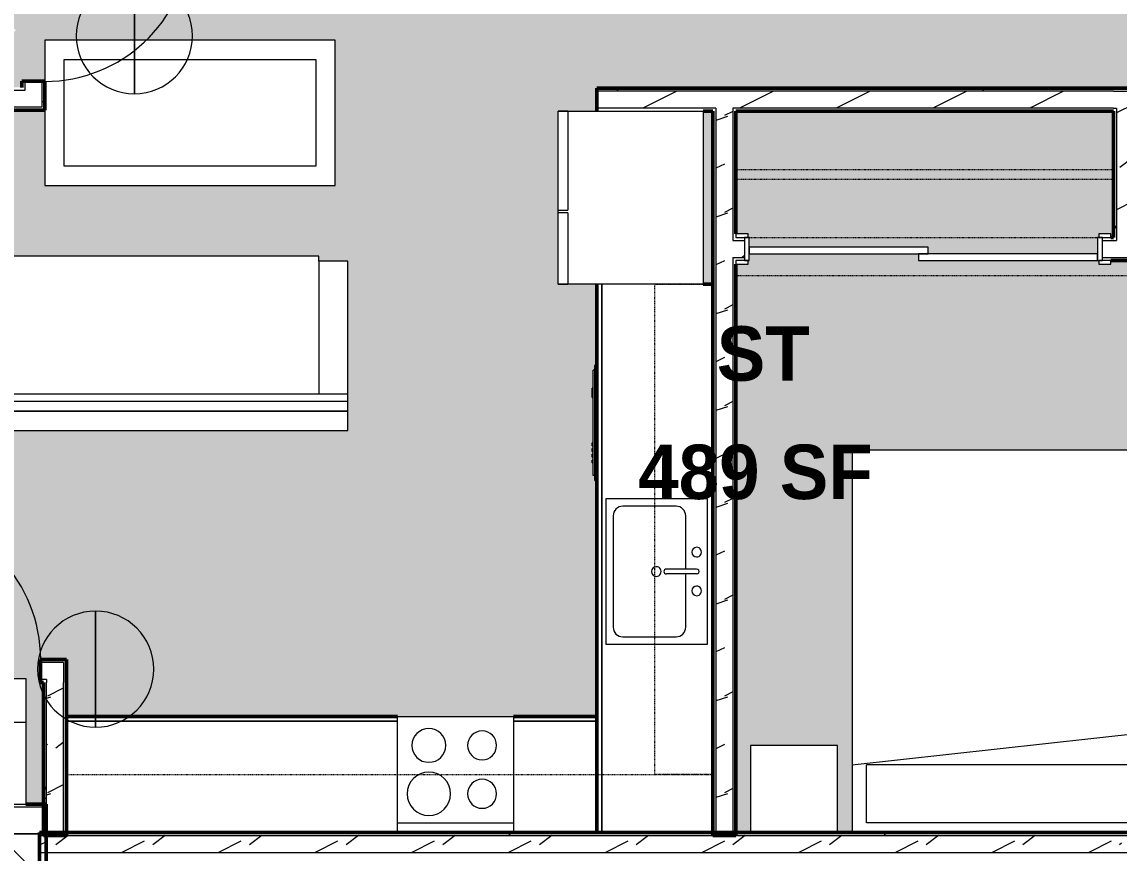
# Model space of a CAD drawing. Header units: inches. Extents: x -4294 to -464, y 9706 to 12475.
# Drawn here: x -3824.3 to -3597.5, y 11547.1 to 11718.9 of the extents above; entities that cross this region are included whole.
import ezdxf

# ---------------------------------------------------------------- set-up
doc = ezdxf.new("R2010")
doc.units = ezdxf.units.IN
doc.header["$MEASUREMENT"] = 0
doc.linetypes.add('Dash', pattern=[0.25, 0.125, -0.125])
for name, color, linetype, lineweight in [('0-1', 7, 'Continuous', 5), ('0-2', 50, 'Continuous', 13), ('A-ANNO-DIMS', 211, 'Continuous', 9), ('A-ANNO-DIMS-120', 211, 'Continuous', 9), ('A-AREA-IDEN', 2, 'Continuous', 9), ('A-AREA-PATT-4', 254, 'Continuous', 9), ('A-DOOR-1', 7, 'Continuous', 9), ('A-DOOR-2', 90, 'Continuous', 20), ('A-DOOR-FRAM-1', 90, 'Continuous', 20), ('A-WALL', 113, 'Continuous', 13), ('A-WALL-2', 250, 'Continuous', 50), ('A-WALL-3', 50, 'Continuous', 13), ('A-WALL-4', 113, 'Continuous', 50), ('A-WALL-PATT-1', 7, 'Continuous', 9), ('A-WALL-PATT-2', 8, 'Continuous', 9), ('A-WALL-PATT-3', 43, 'Continuous', 9), ('A-WALL-PATT-4', 252, 'Continuous', 9), ('A-WALL-PATT-5', 111, 'Continuous', 9), ('E-LITE-EQPM', 33, 'Continuous', 9), ('I-FURN', 30, 'Continuous', 9), ('I-FURN-1', 7, 'Continuous', 9), ('I-FURN-HDLN-1', 7, 'Dash', 9), ('P-SANR-FIXT-1', 7, 'Continuous', 9), ('Q-CASE-1', 250, 'Continuous', 50), ('Q-CASE-2', 7, 'Continuous', 9), ('Q-CASE-HDLN-1', 7, 'Dash', 9), ('Q-SPCQ-1', 7, 'Continuous', 9)]:
    doc.layers.add(name, color=color, linetype=linetype, lineweight=lineweight)
doc.styles.add('Century Gothic_B', font='GOTHICB.TTF', dxfattribs={"height": 11.25})
doc.dimstyles.new('OD__1__Tol__', dxfattribs={"dimscale": 12, "dimtxt": 11.746893, "dimasz": 1.25, "dimexe": 0.9375, "dimexo": 0.625, "dimgap": 0.15625, "dimtad": 1, "dimdec": 0, "dimzin": 3, "dimdsep": 46, "dimlunit": 4, "dimtxsty": 'Century Gothic_B', "dimblk1": 'OBLIQUE', "dimblk2": 'OBLIQUE', "dimsah": 1, "dimcen": 0.09, "dimdle": 0.9375, "dimazin": 0, "dimtfac": 1, "dimtdec": 4, "dimtix": 1, "dimtmove": 0, "dimatfit": 3, "dimfxl": 1, "dimtvp": 1, "dimtfill": 1, "dimfrac": 2, "dimtolj": 1, "dimtzin": 0, "dimarcsym": 2})
pattern_1 = [(216.87, (7.997, 19.992), (59.9755286, 39.9843071), [9.996, -89.964]), (206.565, (19.992, 13.994), (-19.991807, -19.992219), [22.352, -22.352]), (198.435, (19.992, 3.998), (-39.983821, -19.991955), [12.644, -50.576])]
pattern_2 = [(0, (0, 0), (38.4, 9.6), [1.584, -27.216, 1.584, -27.216, -153.6]), (0, (0, 0), (38.4, 9.6), [-57.6, 1.584, -56.016, 1.584, -27.216, -67.2]), (0, (0, 0), (38.4, 9.6), [-144, 1.584, -17.616, 1.584, -46.416]), (120, (14.4, 4.8), (-27.513844, 28.4553755), [1.584, -27.216, 1.584, -27.216, -153.6]), (120, (14.4, 4.8), (-27.513844, 28.4553755), [-57.6, 1.584, -56.016, 1.584, -27.216, -67.2]), (120, (14.4, 4.8), (-27.513844, 28.4553755), [-144, 1.584, -17.616, 1.584, -46.416]), (240, (19.2, 24), (-10.886156, -38.0553755), [1.584, -27.216, 1.584, -27.216, -153.6]), (240, (19.2, 24), (-10.886156, -38.0553755), [-57.6, 1.584, -56.016, 1.584, -27.216, -67.2]), (240, (19.2, 24), (-10.886156, -38.0553755), [-144, 1.584, -17.616, 1.584, -46.416])]

# ---------------------------------------------------------------- blocks, each defined once
blk = doc.blocks.new('FOLDING_SLIDING CLOSET - 72_ x 80_-1372823-FLOOR PLAN - 2ND FLOOR')
at = {"layer": 'A-DOOR-1'}
for p, q in [((-36.25, 3), (-38.75, 3)), ((-38.75, 3), (-38.75, 2.25)), ((-36.25, 2.25), (-36.25, 3)), ((38.75, 3), (36.25, 3)), ((36.25, 3), (36.25, 2.25)), ((38.75, 2.25), (38.75, 3)), ((-38.75, 2.25), (-36.25, 2.25)), ((36.25, 2.25), (38.75, 2.25)), ((-36.25, -2.5), (-38.75, -2.5)), ((-38.75, -2.5), (-38.75, -3.25)), ((-38.75, -3.25), (-36.25, -3.25)), ((-36.25, -3.25), (-36.25, -2.5)), ((38.75, -2.5), (36.25, -2.5)), ((36.25, -2.5), (36.25, -3.25)), ((36.25, -3.25), (38.75, -3.25)), ((38.75, -3.25), (38.75, -2.5))]:
    blk.add_line(p, q, dxfattribs=at)
at = {"layer": 'A-DOOR-2'}
for p, q in [((1, 2.25), (-36, 2.25)), ((-36, 2.25), (-36, 0.87)), ((-36, 0.87), (1, 0.87)), ((36, 0.87), (-1, 0.87)), ((-1, 0.87), (-1, -0.5)), ((1, 0.87), (1, 2.25)), ((36, -0.5), (36, 0.87)), ((-1, -0.5), (36, -0.5))]:
    blk.add_line(p, q, dxfattribs=at)
at = {"layer": 'A-DOOR-FRAM-1'}
for p, q in [((-36, 2.25), (-37, 2.25)), ((-37, 2.25), (-37, -2.5)), ((-36, -2.5), (-36, 2.25)), ((36, 2.25), (36, -2.5)), ((37, 2.25), (36, 2.25)), ((37, -2.5), (37, 2.25)), ((-37, -2.5), (-36, -2.5)), ((36, -2.5), (37, -2.5))]:
    blk.add_line(p, q, dxfattribs=at)
blk = doc.blocks.new('OD_CW_Closet - OD_CW_Closet-1695006-FLOOR PLAN - 2ND FLOOR')
at = {"layer": 'Q-CASE-HDLN-1'}
for p, q in [((78.78, 24), (0.74, 24)), ((0.74, 24), (0.74, -1.37)), ((78.78, -2.12), (78.78, 24)), ((0.74, 11.94), (78.78, 11.94)), ((0.74, 9.94), (78.78, 9.94)), ((3.49, -2.12), (75.49, -2.12)), ((78.24, -2.12), (78.78, -2.12))]:
    blk.add_line(p, q, dxfattribs=at)
blk = doc.blocks.new('Couch-Both_Arms-Generic - 1-1352606-FLOOR PLAN - 2ND FLOOR')
at = {"layer": 'I-FURN'}
for p, q in [((-42, 13.5), (42, 13.5)), ((42, 13.5), (-42, 13.5)), ((-42, 13.5), (-42, 10)), ((-42, 11.5), (42, 11.5)), ((42, 10), (42, 13.5)), ((-42, 10), (-42, -17.5)), ((-42, 10), (42, 10)), ((-36, -17.5), (-36, 10)), ((36, 10), (36, -17.5)), ((42, -17.5), (42, 10)), ((-42, -17.5), (-36, -17.5)), ((-36, -17.5), (-36, -18.5)), ((36, -18.5), (36, -17.5)), ((36, -17.5), (42, -17.5)), ((-36, -18.5), (36, -18.5))]:
    blk.add_line(p, q, dxfattribs=at)
at = {"layer": 'I-FURN-1'}
for p, q in [((42, 17.5), (-42, 17.5)), ((-42, 17.5), (-42, 13.5)), ((42, 13.5), (42, 17.5))]:
    blk.add_line(p, q, dxfattribs=at)
blk = doc.blocks.new('Table-Coffee - one-1352608-FLOOR PLAN - 2ND FLOOR')
at = {"layer": 'I-FURN-1'}
for p, q in [((30.72, 18.75), (-29.28, 18.75)), ((-29.28, 18.75), (-29.28, 10.32)), ((30.72, -11.25), (30.72, 18.75)), ((-25.28, -7.25), (-25.28, 14.75)), ((-25.28, 14.75), (26.72, 14.75)), ((26.72, 14.75), (26.72, -7.25)), ((-29.28, 4.28), (-29.28, -11.25)), ((26.72, -7.25), (-25.28, -7.25)), ((-29.28, -11.25), (30.72, -11.25))]:
    blk.add_line(p, q, dxfattribs=at)
blk = doc.blocks.new('Bed-Standard - Queen 60_ x 79_-1242961-FLOOR PLAN - 2ND FLOOR')
at = {"layer": 'I-FURN-1'}
for p, q in [((-19.31, 37.7), (-19.31, -41.3)), ((40.69, -41.3), (40.69, 37.7)), ((-16.31, 35.7), (-16.31, 23.7)), ((-16.31, 35.7), (37.69, 35.7)), ((37.69, 35.7), (37.69, 23.7)), ((40.69, 23.7), (-19.31, 17.13)), ((-16.31, 23.7), (37.69, 23.7)), ((-19.31, -41.3), (40.69, -41.3))]:
    blk.add_line(p, q, dxfattribs=at)
at = {"layer": 'I-FURN-HDLN-1'}
for p, q in [((-55.31, 37.7), (-55.31, -77.3)), ((-55.31, -77.3), (64.69, -77.3))]:
    blk.add_line(p, q, dxfattribs=at)
blk = doc.blocks.new('Table-Night Stand - 18_ x 18_ x 24_-V24-FLOOR PLAN - 2ND FLOOR')
at = {"layer": 'I-FURN-1'}
for p, q in [((0.15, 18), (0.15, 0)), ((18.15, 0), (18.15, 18)), ((0.15, 0), (18.15, 0))]:
    blk.add_line(p, q, dxfattribs=at)
blk = doc.blocks.new('Single-Flush - 30_ x 80_-1421383-FLOOR PLAN - 2ND FLOOR')
at = {"layer": 'A-DOOR-1'}
blk.add_arc((15, -2.375), 30.067, 180, 266.18593, dxfattribs=at)
at = {"layer": 'A-DOOR-2'}
for p, q in [((13, -2.375), (13, -32.375)), ((15, -2.375), (13, -2.375)), ((15, -2.375), (15, -32.375)), ((15, -32.375), (13, -32.375))]:
    blk.add_line(p, q, dxfattribs=at)
blk = doc.blocks.new('Stacked Washer and Dryer - 26_x25_ - Private-1372850-FLOOR PLAN - 2ND FLOOR')
at = {"layer": 'P-SANR-FIXT-1'}
for p, q in [((0, 12.5), (26, 12.5)), ((0, 12.5), (0, -12.5)), ((16.90625, -12.5), (16.90625, 12.5)), ((26, 12.5), (26, -12.5)), ((22.09375, 8.75), (16.90625, 8.75)), ((22.09375, -8.75), (22.09375, 8.75)), ((16.90625, -8.75), (22.09375, -8.75)), ((26, -12.5), (0, -12.5))]:
    blk.add_line(p, q, dxfattribs=at)
blk = doc.blocks.new('Refrigerator_-_Side-by-Side_6047 - 36_ X 30_-1372843-FLOOR PLAN - 2ND FLOOR')
at = {"layer": 'Q-SPCQ-1'}
for p, q in [((-17.88, 15.58), (17.87, 15.58)), ((-17.88, -14.42), (-17.88, 15.58)), ((-17.88, 15.58), (-3.13, 15.58)), ((-17.88, 15.58), (-17.88, 13.58)), ((-3.13, 13.58), (-3.13, 15.58)), ((-2.63, 15.58), (17.87, 15.58)), ((-2.63, 15.58), (-2.63, 13.58)), ((17.87, 15.58), (17.87, -14.42)), ((17.87, 13.58), (17.87, 15.58)), ((-3.13, 13.58), (-17.88, 13.58)), ((17.87, 13.58), (-2.63, 13.58)), ((17.87, -14.42), (-17.88, -14.42))]:
    blk.add_line(p, q, dxfattribs=at)
blk = doc.blocks.new('Range - 24_ x 24_-V13-FLOOR PLAN - 2ND FLOOR')
at = {"layer": 'Q-SPCQ-1'}
for p, q in [((0, 0), (24, 0)), ((0, -24), (0, 0)), ((24, 0), (24, -24)), ((0, -22), (24, -22))]:
    blk.add_line(p, q, dxfattribs=at)
for centre, radius, start, end in [((6.5, -6), 3.5, 360, 180), ((17.5, -6), 3, 360, 180), ((6.5, -6), 3.5, 180, 0), ((17.5, -6), 3, 180, 0), ((6.5, -16), 4.5, 360, 180), ((17.5, -16), 3, 360, 180), ((6.5, -16), 4.5, 180, 0), ((17.5, -16), 3, 180, 0)]:
    blk.add_arc(centre, radius, start, end, dxfattribs=at)
blk = doc.blocks.new('OD_CW_Base Cabinet - OD_CW_Base Cabinet-2082503-FLOOR PLAN - 2ND FLOOR')
at = {"layer": 'Q-CASE-1'}
for p, q in [((0.74, 24), (0.74, 22)), ((0.74, 0), (114.06, 0))]:
    blk.add_line(p, q, dxfattribs=at)
at = {"layer": 'Q-CASE-2'}
for p, q in [((0.74, 22), (0.74, 24)), ((0.74, 1), (114.06, 1)), ((114.06, 1), (0.74, 1)), ((114.06, 0), (0.74, 0))]:
    blk.add_line(p, q, dxfattribs=at)
blk = doc.blocks.new('Sink Kitchen-Single - 30_ x 21_-366345-FLOOR PLAN - 2ND FLOOR')
at = {"layer": 'P-SANR-FIXT-1'}
for p, q in [((15.62, 10.59), (-14.38, 10.59)), ((-14.38, 10.59), (-14.38, -10.41)), ((15.62, -10.41), (15.62, 10.59)), ((0.12, 8.34), (0.12, 2.09)), ((1.12, 8.34), (1.12, 2.09)), ((0.12, 6.09), (-10.88, 6.09)), ((12.12, 6.09), (1.12, 6.09)), ((-12.88, 4.09), (-12.88, -6.91)), ((14.12, -6.91), (14.12, 4.09)), ((-10.88, -8.91), (12.12, -8.91)), ((-14.38, -10.41), (15.62, -10.41))]:
    blk.add_line(p, q, dxfattribs=at)
for centre, radius, start, end in [((-3.38, 8.34), 1, 360, 180), ((4.62, 8.34), 1, 360, 180), ((-3.38, 8.34), 1, 180, 0), ((0.62, 8.34), 0.5, 360, 180), ((4.62, 8.34), 1, 180, 360), ((-10.88, 4.09), 2, 90, 180), ((12.12, 4.09), 2, 360, 90), ((0.62, 0), 1, 360, 180), ((0.62, 2.09), 0.5, 180, 0), ((0.62, 0), 1, 180, 0), ((-10.88, -6.91), 2, 180, 270), ((12.12, -6.91), 2, 270, 0)]:
    blk.add_arc(centre, radius, start, end, dxfattribs=at)
blk = doc.blocks.new('Dishwasher_15404 - 34_ counter-V79-FLOOR PLAN - 2ND FLOOR')
at = {"layer": 'Q-SPCQ-1'}
for p, q in [((26.68, 24), (26.38, 24)), ((26.87, 22.93), (26.87, 23.8)), ((26.87, 0.2), (26.87, 22.93)), ((26.87, 22.91), (27.12, 22.91)), ((27.12, 22.91), (27.12, 1.09)), ((27.37, 20.28), (27.12, 20.28)), ((27.12, 19.69), (27.37, 19.69)), ((27.37, 19.1), (27.12, 19.1)), ((27.12, 18.51), (27.37, 18.51)), ((27.37, 19.1), (27.37, 18.51)), ((27.37, 20.28), (27.37, 19.69)), ((27.37, 17.92), (27.12, 17.92)), ((27.12, 17.33), (27.37, 17.33)), ((27.37, 16.74), (27.12, 16.74)), ((27.12, 16.15), (27.37, 16.15)), ((27.37, 17.92), (27.37, 17.33)), ((27.37, 16.74), (27.37, 16.15)), ((27.37, 6.79), (27.12, 6.79)), ((27.12, 4.82), (27.37, 4.82)), ((27.37, 6.76), (27.37, 5.81)), ((27.37, 5.81), (27.37, 4.86)), ((26.87, 1.09), (27.12, 1.09)), ((26.38, 0), (26.68, 0))]:
    blk.add_line(p, q, dxfattribs=at)
for centre, radius, start, end in [((25.8, 22.93), 1.07, 360, 57.5725), ((26.68, 23.8), 0.197, 0, 90), ((26.68, 0.2), 0.197, 270, 360), ((26.68, 0.2), 0.197, 270, 360)]:
    blk.add_arc(centre, radius, start, end, dxfattribs=at)
blk = doc.blocks.new('OD_CW_Base Cabinet - OD_CW_Base Cabinet-1965639-FLOOR PLAN - 2ND FLOOR')
at = {"layer": 'Q-CASE-1'}
for p, q in [((0.74, 24), (0.74, 0)), ((0.74, 0), (17.97, 0)), ((41.97, 0), (110.41, 0))]:
    blk.add_line(p, q, dxfattribs=at)
at = {"layer": 'Q-CASE-2'}
for p, q in [((0.74, 1), (0.74, 24)), ((0.74, 0), (0.74, 1)), ((0.74, 1), (17.97, 1)), ((17.97, 1), (0.74, 1)), ((17.97, 0), (0.74, 0)), ((41.97, 1), (110.41, 1)), ((110.41, 1), (41.97, 1)), ((110.41, 0), (41.97, 0))]:
    blk.add_line(p, q, dxfattribs=at)
blk = doc.blocks.new('OD_CW_Upper Cabinet - OD_CW_Upper Cabinet-1965667-FLOOR PLAN - 2ND FLOOR')
at = {"layer": 'Q-CASE-HDLN-1'}
for p, q in [((0.74, -24), (0.74, -12)), ((0.74, -12), (134.41, -12)), ((134.41, -12), (134.41, -24)), ((134.41, -24), (0.74, -24))]:
    blk.add_line(p, q, dxfattribs=at)
blk = doc.blocks.new('OD_CW_Upper Cabinet - OD_CW_Upper Cabinet-2082473-FLOOR PLAN - 2ND FLOOR')
at = {"layer": 'Q-CASE-HDLN-1'}
for p, q in [((0.74, -24), (0.74, -12)), ((0.74, -12), (102.06, -12)), ((102.06, -12), (102.06, -24)), ((102.06, -24), (0.74, -24))]:
    blk.add_line(p, q, dxfattribs=at)
blk = doc.blocks.new('CTR - 1st Phase - Unit Layouts_rvt-1-FLOOR PLAN - 2ND FLOOR')
at = {"layer": 'A-WALL-PATT-1'}
h = blk.add_hatch(dxfattribs=at)
h.set_pattern_fill('FP_1', color=256, style=0, pattern_type=2)
h.set_pattern_definition(pattern_2)
h.paths.add_polyline_path([(-3820.22, 11701.22), (-3819.6, 11701.23), (-3819.6, 11706.64), (-3820.22, 11706.64), (-3820.22, 11704.72)], flags=0)
h.paths.add_polyline_path([(-3820.22, 11736.64), (-3819.6, 11736.64), (-3819.6, 11747.19), (-3820.22, 11747.19), (-3820.22, 11740.59)], flags=0)
h = blk.add_hatch(dxfattribs=at)
h.set_pattern_fill('FP_1', color=256, style=0, pattern_type=2)
h.set_pattern_definition(pattern_2)
h.paths.add_polyline_path([(-3680.87, 11704.56), (-3594.57, 11704.56), (-3594.59, 11705.19), (-3705.49, 11705.19), (-3705.49, 11704.56), (-3683.49, 11704.56)], flags=0)
h = blk.add_hatch(dxfattribs=at)
h.set_pattern_fill('FP_1', color=256, style=0, pattern_type=2)
h.set_pattern_definition(pattern_2)
h.paths.add_polyline_path([(-3821.89, 11700.59), (-3819.6, 11700.59), (-3819.6, 11701.22), (-3851.85, 11701.22), (-3851.85, 11700.59), (-3823.72, 11700.59)], flags=0)
h = blk.add_hatch(dxfattribs=at)
h.set_pattern_fill('FP_1', color=256, style=0, pattern_type=2)
h.set_pattern_definition(pattern_2)
h.paths.add_polyline_path([(-3677.37, 11551.36), (-3676.74, 11551.36), (-3676.74, 11670.19), (-3677.37, 11670.19), (-3677.37, 11616.04)], flags=0)
h.paths.add_polyline_path([(-3676.74, 11673.69), (-3676.74, 11700.44), (-3677.37, 11700.43), (-3677.37, 11673.69)], flags=0)
h = blk.add_hatch(dxfattribs=at)
h.set_pattern_fill('FP_1', color=256, style=0, pattern_type=2)
h.set_pattern_definition(pattern_2)
h.paths.add_polyline_path([(-3598.07, 11674.31), (-3598.07, 11701.06), (-3598.69, 11701.06), (-3598.69, 11674.31)], flags=0)
h = blk.add_hatch(dxfattribs=at)
h.set_pattern_fill('FP_1', color=256, style=0, pattern_type=2)
h.set_pattern_definition(pattern_2)
h.paths.add_polyline_path([(-3819.29, 11551.36), (-3819.29, 11582.38), (-3819.91, 11582.38), (-3819.91, 11557.21), (-3819.32, 11557.21), (-3819.32, 11551.36)], flags=0)
at = {"layer": 'A-WALL-PATT-2'}
h = blk.add_hatch(dxfattribs=at)
h.set_pattern_fill('FP_2', color=256, style=0, pattern_type=2)
h.set_pattern_definition(pattern_1)
h.paths.add_polyline_path([(-3823.72, 11704.72), (-3820.22, 11704.72), (-3820.22, 11706.64), (-3823.72, 11706.64), (-3823.72, 11705.34)], flags=0)
h.paths.add_polyline_path([(-3823.72, 11736.64), (-3820.22, 11736.64), (-3820.22, 11747.19), (-3823.72, 11747.19), (-3823.72, 11740.59)], flags=0)
h = blk.add_hatch(dxfattribs=at)
h.set_pattern_fill('FP_2', color=256, style=0, pattern_type=2)
h.set_pattern_definition(pattern_1)
h.paths.add_polyline_path([(-3821.89, 11701.22), (-3820.22, 11701.22), (-3820.22, 11704.72), (-3852.5, 11704.72), (-3852.47, 11701.22), (-3826.25, 11701.22)], flags=0)
h = blk.add_hatch(dxfattribs=at)
h.set_pattern_fill('FP_2', color=256, style=0, pattern_type=2)
h.set_pattern_definition(pattern_1)
h.paths.add_polyline_path([(-3670.29, 11701.06), (-3598.07, 11701.07), (-3598.07, 11704.56), (-3705.49, 11704.56), (-3705.49, 11701.06), (-3677.37, 11701.06)], flags=0)
h = blk.add_hatch(dxfattribs=at)
h.set_pattern_fill('FP_2', color=256, style=0, pattern_type=2)
h.set_pattern_definition(pattern_1)
h.paths.add_polyline_path([(-3598.05, 11673.69), (-3594.57, 11673.69), (-3594.57, 11704.56), (-3598.07, 11704.56), (-3598.07, 11673.69)], flags=0)
h = blk.add_hatch(dxfattribs=at)
h.set_pattern_fill('FP_2', color=256, style=0, pattern_type=2)
h.set_pattern_definition(pattern_1)
h.paths.add_polyline_path([(-3680.87, 11550.74), (-3677.37, 11550.74), (-3677.37, 11701.06), (-3680.87, 11701.06), (-3680.87, 11616.04)], flags=0)
h = blk.add_hatch(dxfattribs=at)
h.set_pattern_fill('FP_2', color=256, style=0, pattern_type=2)
h.set_pattern_definition(pattern_1)
h.paths.add_polyline_path([(-3674.99, 11670.19), (-3674.99, 11673.69), (-3677.37, 11673.69), (-3677.37, 11670.19), (-3676.74, 11670.19)], flags=0)
h.paths.add_polyline_path([(-3594.57, 11670.19), (-3594.57, 11673.69), (-3600.99, 11673.69), (-3600.99, 11670.19), (-3598.07, 11670.19)], flags=0)
h = blk.add_hatch(dxfattribs=at)
h.set_pattern_fill('FP_2', color=256, style=0, pattern_type=2)
h.set_pattern_definition(pattern_1)
h.paths.add_polyline_path([(-3851.85, 11583), (-3850.54, 11583), (-3850.54, 11586.5), (-3851.85, 11586.5), (-3851.85, 11583.21)], flags=0)
h.paths.add_polyline_path([(-3815.79, 11583), (-3815.79, 11586.5), (-3820.54, 11586.5), (-3820.54, 11583), (-3815.8, 11583)], flags=0)
h = blk.add_hatch(dxfattribs=at)
h.set_pattern_fill('FP_2', color=256, style=0, pattern_type=2)
h.set_pattern_definition(pattern_1)
h.paths.add_polyline_path([(-3819.22, 11551.36), (-3815.79, 11551.36), (-3815.8, 11583), (-3819.29, 11583), (-3819.29, 11551.36)], flags=0)
at = {"layer": 'A-WALL-2'}
for p, q in [((-3819.6, 11706.64), (-3824.35, 11706.64)), ((-3824.35, 11706.64), (-3824.35, 11705.34)), ((-3819.6, 11705.34), (-3819.6, 11706.64)), ((-3819.6, 11701.22), (-3819.6, 11705.34)), ((-3598.69, 11705.19), (-3705.49, 11705.19)), ((-3705.49, 11705.19), (-3705.49, 11700.44)), ((-3594.57, 11705.19), (-3598.69, 11705.19)), ((-3852.5, 11700.59), (-3819.6, 11700.59)), ((-3819.6, 11700.59), (-3819.6, 11701.22)), ((-3683.49, 11700.44), (-3681.49, 11700.44)), ((-3681.49, 11700.44), (-3681.49, 11550.74)), ((-3676.74, 11675.06), (-3676.74, 11700.44)), ((-3676.74, 11700.44), (-3598.69, 11700.44)), ((-3598.69, 11700.44), (-3598.69, 11674.31)), ((-3598.69, 11674.31), (-3599.24, 11674.31)), ((-3599.24, 11669.56), (-3593.94, 11669.56)), ((-3676.74, 11550.74), (-3676.74, 11668.81)), ((-3815.16, 11587.13), (-3820.54, 11587.13)), ((-3820.54, 11587.13), (-3820.54, 11582.38)), ((-3815.16, 11586.5), (-3815.16, 11587.13)), ((-3815.16, 11582.38), (-3815.16, 11586.5)), ((-3820.54, 11582.38), (-3819.91, 11582.38)), ((-3819.91, 11582.38), (-3819.91, 11550.74)), ((-3815.16, 11550.74), (-3815.16, 11582.38)), ((-3819.91, 11550.74), (-3815.16, 11550.74)), ((-3681.49, 11550.74), (-3676.74, 11550.74))]:
    blk.add_line(p, q, dxfattribs=at)
at = {"layer": 'A-WALL-3'}
for p, q in [((-3823.72, 11706.64), (-3823.72, 11705.34)), ((-3820.22, 11706.64), (-3820.22, 11705.34)), ((-3823.72, 11704.72), (-3852.5, 11704.72)), ((-3823.72, 11705.34), (-3823.72, 11704.72)), ((-3820.22, 11705.34), (-3820.22, 11704.72)), ((-3820.22, 11704.72), (-3820.22, 11701.22)), ((-3598.69, 11704.56), (-3705.49, 11704.56)), ((-3598.69, 11704.56), (-3598.07, 11704.56)), ((-3598.07, 11704.56), (-3594.57, 11704.56)), ((-3820.22, 11701.22), (-3852.5, 11701.22)), ((-3680.87, 11701.06), (-3705.49, 11701.06)), ((-3680.87, 11701.06), (-3680.87, 11700.44)), ((-3680.87, 11700.44), (-3680.87, 11550.74)), ((-3677.37, 11701.06), (-3677.37, 11700.44)), ((-3598.69, 11701.06), (-3677.37, 11701.06)), ((-3677.37, 11700.44), (-3677.37, 11673.69)), ((-3598.69, 11701.06), (-3598.07, 11701.06)), ((-3598.07, 11701.06), (-3598.07, 11674.31)), ((-3598.07, 11674.31), (-3598.07, 11673.69)), ((-3677.37, 11673.69), (-3676.74, 11673.69)), ((-3676.74, 11673.69), (-3674.99, 11673.69)), ((-3600.99, 11673.69), (-3598.07, 11673.69)), ((-3677.37, 11670.19), (-3676.74, 11670.19)), ((-3677.37, 11670.19), (-3677.37, 11550.74)), ((-3676.74, 11670.19), (-3674.99, 11670.19)), ((-3600.99, 11670.19), (-3594.57, 11670.19)), ((-3815.79, 11586.5), (-3820.54, 11586.5)), ((-3815.79, 11586.5), (-3815.79, 11583)), ((-3819.29, 11583), (-3820.54, 11583)), ((-3819.29, 11583), (-3819.29, 11582.38)), ((-3819.29, 11550.74), (-3819.29, 11582.38)), ((-3815.79, 11583), (-3815.79, 11582.38)), ((-3815.79, 11550.74), (-3815.79, 11582.38))]:
    blk.add_line(p, q, dxfattribs=at)
at = {"layer": '0-2'}
for name, p, rotation in [('Single-Flush - 30_ x 80_-1421383-FLOOR PLAN - 2ND FLOOR', (-3821.97, 11721.64), 90.00000000001309), ('Refrigerator_-_Side-by-Side_6047 - 36_ X 30_-1372843-FLOOR PLAN - 2ND FLOOR', (-3697.91, 11682.56), 90.00000000001177), ('FOLDING_SLIDING CLOSET - 72_ x 80_-1372823-FLOOR PLAN - 2ND FLOOR', (-3637.99, 11671.81), 180), ('Couch-Both_Arms-Generic - 1-1352606-FLOOR PLAN - 2ND FLOOR', (-3798.96, 11651.92), 180), ('Bed-Standard - Queen 60_ x 79_-1242961-FLOOR PLAN - 2ND FLOOR', (-3612.05, 11589.07), 180), ('OD_CW_Base Cabinet - OD_CW_Base Cabinet-2082503-FLOOR PLAN - 2ND FLOOR', (-3705.49, 11665.43), 270.0000000000099), ('OD_CW_Upper Cabinet - OD_CW_Upper Cabinet-2082473-FLOOR PLAN - 2ND FLOOR', (-3705.49, 11562.63), 90.00000000001414), ('Dishwasher_15404 - 34_ counter-V79-FLOOR PLAN - 2ND FLOOR', (-3679.12, 11648.02), 180), ('Sink Kitchen-Single - 30_ x 21_-366345-FLOOR PLAN - 2ND FLOOR', (-3693.21, 11605.91), 269.9999999999972), ('Single-Flush - 30_ x 80_-1421383-FLOOR PLAN - 2ND FLOOR', (-3835.54, 11584.75), 180), ('Stacked Washer and Dryer - 26_x25_ - Private-1372850-FLOOR PLAN - 2ND FLOOR', (-3836.04, 11557.21), 90.00000000000463), ('OD_CW_Base Cabinet - OD_CW_Base Cabinet-1965639-FLOOR PLAN - 2ND FLOOR', (-3704.75, 11575.36), 180), ('Table-Night Stand - 18_ x 18_ x 24_-V24-FLOOR PLAN - 2ND FLOOR', (-3655.59, 11569.36), 180)]:
    blk.add_blockref(name, p, dxfattribs=dict(at, rotation=rotation))
for name, p in [('Table-Coffee - one-1352608-FLOOR PLAN - 2ND FLOOR', (-3790.32, 11696.32)), ('OD_CW_Closet - OD_CW_Closet-1695006-FLOOR PLAN - 2ND FLOOR', (-3677.48, 11676.44)), ('Range - 24_ x 24_-V13-FLOOR PLAN - 2ND FLOOR', (-3746.72, 11575.36)), ('OD_CW_Upper Cabinet - OD_CW_Upper Cabinet-1965667-FLOOR PLAN - 2ND FLOOR', (-3815.9, 11575.36))]:
    blk.add_blockref(name, p, dxfattribs=at)
blk = doc.blocks.new('CTR - 1st Phase - Shell_rvt-1-FLOOR PLAN - 2ND FLOOR')
at = {"layer": 'A-WALL-PATT-3'}
h = blk.add_hatch(dxfattribs=at)
h.set_pattern_fill('FP_2', color=256, style=0, pattern_type=2)
h.set_pattern_definition(pattern_1)
h.paths.add_polyline_path([(-3857.97, 11551.09), (-3820.72, 11551.09), (-3820.72, 11551.36), (-3819.32, 11551.36), (-3819.32, 11556.59), (-3857.97, 11556.59), (-3857.97, 11553.76)], flags=0)
at = {"layer": 'A-WALL-PATT-4'}
h = blk.add_hatch(dxfattribs=at)
h.set_pattern_fill('FP_40', color=256, style=0, pattern_type=2)
h.set_pattern_definition([(45, (0, 0), (-10.606602, 10.606602), []), (135, (0, 0), (-10.606602, -10.606602), [])])
h.paths.add_polyline_path([(-3826.6, 11430.89), (-3820.72, 11430.89), (-3820.72, 11433.39), (-3819.32, 11433.39), (-3819.32, 11434.99), (-3820.72, 11434.99), (-3820.72, 11442.99), (-3819.32, 11442.99), (-3819.32, 11538.99), (-3820.72, 11538.99), (-3820.72, 11546.99), (-3819.32, 11546.99), (-3819.32, 11548.59), (-3820.72, 11548.59), (-3820.72, 11551.09), (-3827.32, 11551.09), (-3827.32, 11430.89)], flags=0)
at = {"layer": 'A-WALL-2'}
for p, q in [((-3819.32, 11557.21), (-3823.54, 11557.21)), ((-3819.32, 11551.09), (-3819.32, 11557.21)), ((-3819.32, 11548.59), (-3819.32, 11551.09)), ((-3819.32, 11433.39), (-3819.32, 11548.59))]:
    blk.add_line(p, q, dxfattribs=at)
at = {"layer": 'A-WALL-3'}
for p, q in [((-3819.32, 11556.59), (-3852.47, 11556.59)), ((-3819.32, 11551.09), (-3827.32, 11551.09)), ((-3827.32, 11551.09), (-3819.32, 11551.09))]:
    blk.add_line(p, q, dxfattribs=at)
blk = doc.blocks.new('Studio Light - 120V-1360589-FLOOR PLAN - 2ND FLOOR')
at = {"layer": 'E-LITE-EQPM'}
for p, q in [((0, -12), (0, 12)), ((0, 12), (0, -12))]:
    blk.add_line(p, q, dxfattribs=at)
for start, end in [(0, 180), (180, 0)]:
    blk.add_arc((0, 0), 12, start, end, dxfattribs=at)
blk = doc.blocks.new('DIMBLOCK37-FLOOR PLAN - 2ND FLOOR')
at = {"layer": 'A-ANNO-DIMS-120', "lineweight": 50}
for p, q in [((-4043.68, 11545.18), (-4051.18, 11552.68)), ((-4043.68, 11545.18), (-4036.18, 11537.68)), ((-4043.68, 11436.8), (-4051.18, 11444.3)), ((-4043.68, 11436.8), (-4036.18, 11429.3))]:
    blk.add_line(p, q, dxfattribs=at)
at = {"layer": 'A-ANNO-DIMS-120'}
for p, q in [((-3828.22, 11545.18), (-4054.93, 11545.18)), ((-4043.68, 11436.8), (-4043.68, 11545.18)), ((-4043.68, 11545.18), (-3828.22, 11545.18)), ((-3828.22, 11436.8), (-4054.93, 11436.8)), ((-4043.68, 11436.8), (-3828.22, 11436.8))]:
    blk.add_line(p, q, dxfattribs=at)
at = {"layer": 'A-ANNO-DIMS-120', "color": 0, "insert": (-4059.97, 11470.01), "char_height": 11.25, "width": 50.3438, "attachment_point": 1, "rotation": 90, "line_spacing_factor": 0.984502, "style": 'Century Gothic_B', "bg_fill": 3, "box_fill_scale": 1.25, "bg_fill_color": 256, "bg_fill_true_color": 13158600, "bg_fill_transparency": 0}
blk.add_mtext('9\' - 0"', dxfattribs=at)
blk = doc.blocks.new('_Oblique')
at = {"color": 0, "linetype": 'ByBlock', "lineweight": -2}
blk.add_line((-0.5, -0.5), (0.5, 0.5), dxfattribs=at)
blk = doc.blocks.new('DIMBLOCK38-FLOOR PLAN - 2ND FLOOR')
at = {"layer": 'A-ANNO-DIMS-120', "lineweight": 50}
for p, q in [((-4043.68, 11750.19), (-4051.18, 11757.69)), ((-4043.68, 11750.19), (-4036.18, 11742.69)), ((-4043.68, 11545.18), (-4051.18, 11552.68)), ((-4043.68, 11545.18), (-4036.18, 11537.68))]:
    blk.add_line(p, q, dxfattribs=at)
at = {"layer": 'A-ANNO-DIMS-120'}
for p, q in [((-3859.97, 11750.19), (-4054.93, 11750.19)), ((-4043.68, 11545.18), (-4043.68, 11750.19)), ((-4043.68, 11750.19), (-3859.97, 11750.19)), ((-3828.22, 11545.18), (-4054.93, 11545.18)), ((-4043.68, 11545.18), (-3828.22, 11545.18))]:
    blk.add_line(p, q, dxfattribs=at)
at = {"layer": 'A-ANNO-DIMS-120', "color": 0, "insert": (-4059.97, 11622.32), "char_height": 11.25, "width": 60.8601, "attachment_point": 1, "rotation": 90, "line_spacing_factor": 0.984502, "style": 'Century Gothic_B', "bg_fill": 3, "box_fill_scale": 1.25, "bg_fill_color": 256, "bg_fill_true_color": 13158600, "bg_fill_transparency": 0}
blk.add_mtext('17\' - 1"', dxfattribs=at)

msp = doc.modelspace()

# ---------------------------------------------------------------- hatches: boundary and pattern name
at = {"layer": 'A-AREA-PATT-4'}
h = msp.add_hatch(color=256, dxfattribs=at)
h.paths.add_polyline_path([(-3676.7411, 11551.3644), (-3673.7411, 11551.3644), (-3673.7411, 11569.3644), (-3655.7411, 11569.3644), (-3655.7411, 11551.3644), (-3652.7411, 11551.3644), (-3652.7411, 11630.3644), (-3592.7411, 11630.3644), (-3592.7411, 11551.3644), (-3589.8092, 11551.3644), (-3589.8092, 11569.3644), (-3571.8092, 11569.3644), (-3571.8092, 11551.3644), (-3554.6737, 11551.3644), (-3554.6737, 11639.4083), (-3549.9237, 11639.4083), (-3549.9237, 11551.3644), (-3513.9237, 11551.3644), (-3513.9237, 11584.1156), (-3507.5487, 11584.1156), (-3507.5487, 11579.3656), (-3509.1737, 11579.3656), (-3509.1737, 11551.3644), (-3483.9737, 11551.3644), (-3483.9737, 11579.3656), (-3487.5487, 11579.3656), (-3487.5487, 11584.1156), (-3483.9737, 11584.1156), (-3483.9737, 11592.1394), (-3491.7, 11592.1394), (-3492.6644, 11592.2664), (-3493.5631, 11592.6386), (-3494.3348, 11593.2308), (-3494.927, 11594.0025), (-3495.2992, 11594.9012), (-3495.4262, 11595.9419), (-3495.4262, 11597.254), (-3498.45, 11596.9063), (-3499.45, 11595.7145), (-3500.45, 11595.1477), (-3501.9595, 11594.7899), (-3502.4538, 11594.7028), (-3503.45, 11594.6156), (-3505.4423, 11594.7899), (-3507.45, 11595.3279), (-3509.7987, 11596.2185), (-3511.5487, 11597.057), (-3513.45, 11598.3759), (-3514.45, 11599.3759), (-3514.95, 11600.2419), (-3515.45, 11601.6156), (-3515.45, 11602.6156), (-3514.95, 11603.9894), (-3514.45, 11604.8554), (-3513.2987, 11605.9603), (-3511.45, 11607.2428), (-3508.9409, 11608.3607), (-3507.45, 11608.9034), (-3505.4423, 11609.4413), (-3503.45, 11609.6156), (-3501.9237, 11609.435), (-3501.45, 11609.3515), (-3500.45, 11609.0835), (-3499.45, 11608.5168), (-3498.45, 11607.325), (-3495.4262, 11606.9773), (-3495.4262, 11608.3656), (-3495.2992, 11609.33), (-3494.927, 11610.2287), (-3494.3348, 11611.0005), (-3493.5631, 11611.5926), (-3492.6644, 11611.9649), (-3491.7, 11612.0919), (-3483.9737, 11612.0919), (-3483.9737, 11620.1156), (-3507.9737, 11620.1156), (-3507.9737, 11678.1144), (-3483.9737, 11678.1144), (-3483.9737, 11679.9894), (-3549.9237, 11679.9894), (-3549.9237, 11675.4083), (-3554.6737, 11675.4083), (-3554.6737, 11679.9894), (-3554.0987, 11679.9894), (-3554.0987, 11684.7394), (-3514.5987, 11684.7394), (-3514.5987, 11686.6873), (-3516.203, 11686.6873), (-3516.203, 11686.4373), (-3552.203, 11686.4373), (-3552.203, 11686.6873), (-3590.5987, 11686.6873), (-3590.5987, 11684.7394), (-3590.0987, 11684.7394), (-3590.0987, 11679.9894), (-3593.9441, 11679.9894), (-3593.9441, 11669.5644), (-3599.2411, 11669.5644), (-3599.2411, 11668.8144), (-3601.7411, 11668.8144), (-3601.7411, 11669.5644), (-3638.9911, 11669.5644), (-3638.9911, 11670.9394), (-3673.9911, 11670.9394), (-3673.9911, 11669.5644), (-3674.2411, 11669.5644), (-3674.2411, 11668.8144), (-3676.7411, 11668.8144), (-3676.7411, 11552.9019)], flags=0)
h.paths.add_polyline_path([(-3504.9237, 11688.9894), (-3540.9237, 11688.9894), (-3540.9237, 11690.7394), (-3504.9237, 11690.7394), (-3504.9237, 11689.7929)], flags=0)
h.paths.add_polyline_path([(-3848.5362, 11557.2144), (-3848.5362, 11583.2144), (-3823.5362, 11583.2144), (-3823.5362, 11557.2144), (-3819.9112, 11557.2144), (-3819.9112, 11582.3769), (-3820.5362, 11582.3769), (-3820.5362, 11587.1269), (-3815.1612, 11587.1269), (-3815.1612, 11575.3644), (-3705.4911, 11575.3644), (-3705.4911, 11624.024), (-3705.8475, 11624.0461), (-3705.9334, 11624.0817), (-3705.9911, 11624.2209), (-3706.0122, 11625.1169), (-3706.2411, 11625.1169), (-3706.2411, 11627.7401), (-3706.4911, 11627.7401), (-3706.4911, 11628.3307), (-3706.2411, 11628.3307), (-3706.2411, 11628.9212), (-3706.4911, 11628.9212), (-3706.4911, 11629.5118), (-3706.2411, 11629.5118), (-3706.2411, 11630.1023), (-3706.4911, 11630.1023), (-3706.4911, 11630.6929), (-3706.2411, 11630.6929), (-3706.2411, 11631.2834), (-3706.4911, 11631.2834), (-3706.4911, 11631.874), (-3706.2411, 11631.874), (-3706.2411, 11641.265), (-3706.4911, 11641.265), (-3706.4911, 11643.1664), (-3706.2411, 11643.1664), (-3706.2411, 11646.9311), (-3705.9911, 11646.9311), (-3705.9911, 11647.8272), (-3705.7942, 11648.024), (-3705.4911, 11648.024), (-3705.4911, 11664.6894), (-3713.4911, 11664.6894), (-3713.4911, 11700.4394), (-3705.4911, 11700.4394), (-3705.4911, 11705.1894), (-3593.9441, 11705.1894), (-3593.9441, 11684.7394), (-3592.0987, 11684.7394), (-3592.0987, 11686.6873), (-3593.0987, 11686.7086), (-3593.0987, 11687.9373), (-3592.0987, 11687.9373), (-3592.0987, 11688.2105), (-3590.5987, 11688.2105), (-3590.5987, 11687.9373), (-3552.203, 11687.9373), (-3552.203, 11688.1873), (-3549.8648, 11688.1873), (-3549.8582, 11688.3644), (-3549.5845, 11688.3644), (-3549.5309, 11688.4373), (-3549.2095, 11688.4373), (-3549.2577, 11688.6873), (-3551.4601, 11688.6957), (-3551.4053, 11688.9373), (-3548.4677, 11688.9373), (-3548.5178, 11688.6873), (-3548.856, 11688.6873), (-3548.8557, 11688.4373), (-3548.481, 11688.4373), (-3548.481, 11688.3644), (-3548.3648, 11688.3644), (-3548.3648, 11688.1873), (-3520.0411, 11688.1873), (-3520.0411, 11688.3644), (-3518.5411, 11688.3644), (-3518.5411, 11688.1873), (-3516.203, 11688.1873), (-3516.203, 11687.9373), (-3514.5987, 11687.9373), (-3514.5987, 11688.2105), (-3513.0987, 11688.2105), (-3513.0987, 11687.9373), (-3512.0987, 11687.916), (-3512.0987, 11686.6873), (-3513.0987, 11686.6873), (-3513.0987, 11684.7394), (-3504.9237, 11684.7394), (-3504.8992, 11688.9894), (-3502.9862, 11688.9894), (-3502.9862, 11689.6144), (-3501.9237, 11689.6144), (-3501.9237, 11724.3644), (-3502.9862, 11724.3644), (-3502.9862, 11724.9894), (-3504.9237, 11724.9894), (-3504.9237, 11747.1894), (-3741.1075, 11747.1894), (-3741.1075, 11731.0644), (-3759.1075, 11731.0644), (-3759.1075, 11735.0644), (-3795.1075, 11735.0644), (-3795.1075, 11731.0644), (-3813.1075, 11731.0644), (-3813.1075, 11747.1894), (-3819.5972, 11747.1894), (-3819.5972, 11736.6394), (-3824.3472, 11736.6394), (-3824.3472, 11747.1894), (-3851.8487, 11747.1894), (-3851.8487, 11705.3418), (-3824.3472, 11705.3418), (-3824.3472, 11706.6394), (-3819.5972, 11706.6394), (-3819.5972, 11715.0644), (-3759.5972, 11715.0644), (-3759.5972, 11685.0644), (-3819.5972, 11685.0644), (-3819.5972, 11700.5918), (-3851.8487, 11700.5918), (-3851.8487, 11587.1269), (-3850.5362, 11587.1269), (-3850.5362, 11582.3769), (-3851.8487, 11582.3769), (-3851.8487, 11557.2144)], flags=0)
h.paths.add_polyline_path([(-3817.5362, 11634.4204), (-3840.9646, 11634.4204), (-3840.9646, 11669.4204), (-3834.9646, 11669.4204), (-3834.9646, 11670.4204), (-3762.9646, 11670.4204), (-3762.9646, 11669.4204), (-3756.9646, 11669.4204), (-3756.9646, 11634.4204), (-3798.6524, 11634.4204)], flags=0)
h.paths.add_polyline_path([(-3683.4911, 11664.6894), (-3681.4911, 11664.6894), (-3681.4911, 11700.4394), (-3683.4911, 11700.4394), (-3683.4911, 11669.1837)], flags=0)
h.paths.add_polyline_path([(-3601.9911, 11670.9394), (-3601.9911, 11674.3144), (-3601.7411, 11674.3144), (-3601.7411, 11675.0644), (-3599.2411, 11675.0644), (-3599.2411, 11674.3144), (-3598.6941, 11674.3144), (-3598.6941, 11700.4394), (-3676.7411, 11700.4394), (-3676.7411, 11675.0644), (-3674.2411, 11675.0644), (-3674.2411, 11674.3144), (-3673.9911, 11674.3144), (-3673.9911, 11672.3144), (-3636.9911, 11672.3144), (-3636.9911, 11670.9394), (-3615.1579, 11670.9394)], flags=0)
h.paths.add_polyline_path([(-3850.4972, 11707.3894), (-3851.4972, 11707.3894), (-3851.4972, 11735.3894), (-3826.2472, 11735.3894), (-3826.2472, 11717.3809), (-3825.7472, 11717.3559), (-3825.7472, 11716.8979), (-3826.2472, 11716.8979), (-3826.2472, 11707.3894), (-3849.5149, 11707.3894)], flags=0)
at = {"layer": 'A-WALL-PATT-5'}
h = msp.add_hatch(dxfattribs=at)
h.set_pattern_fill('FP_1', color=256, style=0, pattern_type=2)
h.set_pattern_definition(pattern_2)
h.paths.add_polyline_path([(-3819.3237, 11550.7394), (-3680.8661, 11550.7394), (-3680.8661, 11551.3644), (-3820.7237, 11551.3644), (-3820.7237, 11550.7394)], flags=0)
h.paths.add_polyline_path([(-3604.9987, 11550.7394), (-3596.9987, 11550.7394), (-3596.9987, 11551.3644), (-3677.3661, 11551.3644), (-3677.3661, 11550.7394), (-3652.7411, 11550.7394)], flags=0)
h = msp.add_hatch(dxfattribs=at)
h.set_pattern_fill('FP_2', color=256, style=0, pattern_type=2)
h.set_pattern_definition(pattern_1)
h.paths.add_polyline_path([(-3819.3237, 11547.2394), (-3596.9987, 11547.2487), (-3596.9987, 11550.7394), (-3820.7237, 11550.7394), (-3820.7237, 11548.5894), (-3819.3237, 11548.5894), (-3819.3237, 11547.2621)], flags=0)

# ---------------------------------------------------------------- linework, layer by layer
at = {"layer": 'A-WALL'}
for p, q in [((-3820.7237, 11550.7394), (-3480.4987, 11550.7394)), ((-3820.7237, 11547.2394), (-3483.9987, 11547.2394))]:
    msp.add_line(p, q, dxfattribs=at)
at = {"layer": 'A-WALL-4'}
for p, q in [((-3483.9737, 11551.3644), (-3820.7237, 11551.3644)), ((-3820.7237, 11551.3644), (-3820.7237, 11538.9894))]:
    msp.add_line(p, q, dxfattribs=at)

# ---------------------------------------------------------------- block references
at = {"layer": '0-1'}
for name in ['CTR - 1st Phase - Shell_rvt-1-FLOOR PLAN - 2ND FLOOR', 'CTR - 1st Phase - Unit Layouts_rvt-1-FLOOR PLAN - 2ND FLOOR']:
    msp.add_blockref(name, (0, 0), dxfattribs=at)
at = {"layer": 'E-LITE-EQPM'}
for p in [(-3801.1092, 11715.9994), (-3809.1092, 11585.1143)]:
    msp.add_blockref('Studio Light - 120V-1360589-FLOOR PLAN - 2ND FLOOR', p, dxfattribs=at)

# ---------------------------------------------------------------- texts
at = {"layer": 'A-AREA-IDEN', "char_height": 11.25, "attachment_point": 1, "style": 'Century Gothic_B'}
for s, insert, width in [('ST', (-3680.6976, 11655.9625), 18.18), ('489 SF', (-3696.9495, 11631.5049), 57.57)]:
    msp.add_mtext(s, dxfattribs=dict(at, insert=insert, width=width))

# ---------------------------------------------------------------- next in the draw order: dimensions: what is measured, and where the dimension line sits
at = {"layer": 'A-ANNO-DIMS'}
dim = msp.add_linear_dim(base=(-4043.6776, 11545.1769), p1=(-3820.7237, 11436.8019), p2=(-3820.7237, 11545.1769), angle=90, dimstyle='OD__1__Tol__', override={"dimpost": '<>', "dimfxl": 108.375}, dxfattribs=at)
dim.commit()
dim.dimension.update_dxf_attribs({"geometry": 'DIMBLOCK37-FLOOR PLAN - 2ND FLOOR', "text_midpoint": (-4051.4605, 11490.9894)})

# ---------------------------------------------------------------- next in the draw order: dimensions: what is measured, and where the dimension line sits
dim = msp.add_linear_dim(base=(-4043.6776, 11750.1894), p1=(-3820.7237, 11545.1769), p2=(-3852.4737, 11750.1894), angle=90, dimstyle='OD__1__Tol__', override={"dimpost": '<>', "dimfxl": 207.456472}, dxfattribs=at)
dim.commit()
dim.dimension.update_dxf_attribs({"geometry": 'DIMBLOCK38-FLOOR PLAN - 2ND FLOOR', "text_midpoint": (-4051.319, 11647.6831)})

doc.saveas('drawing.dxf')
